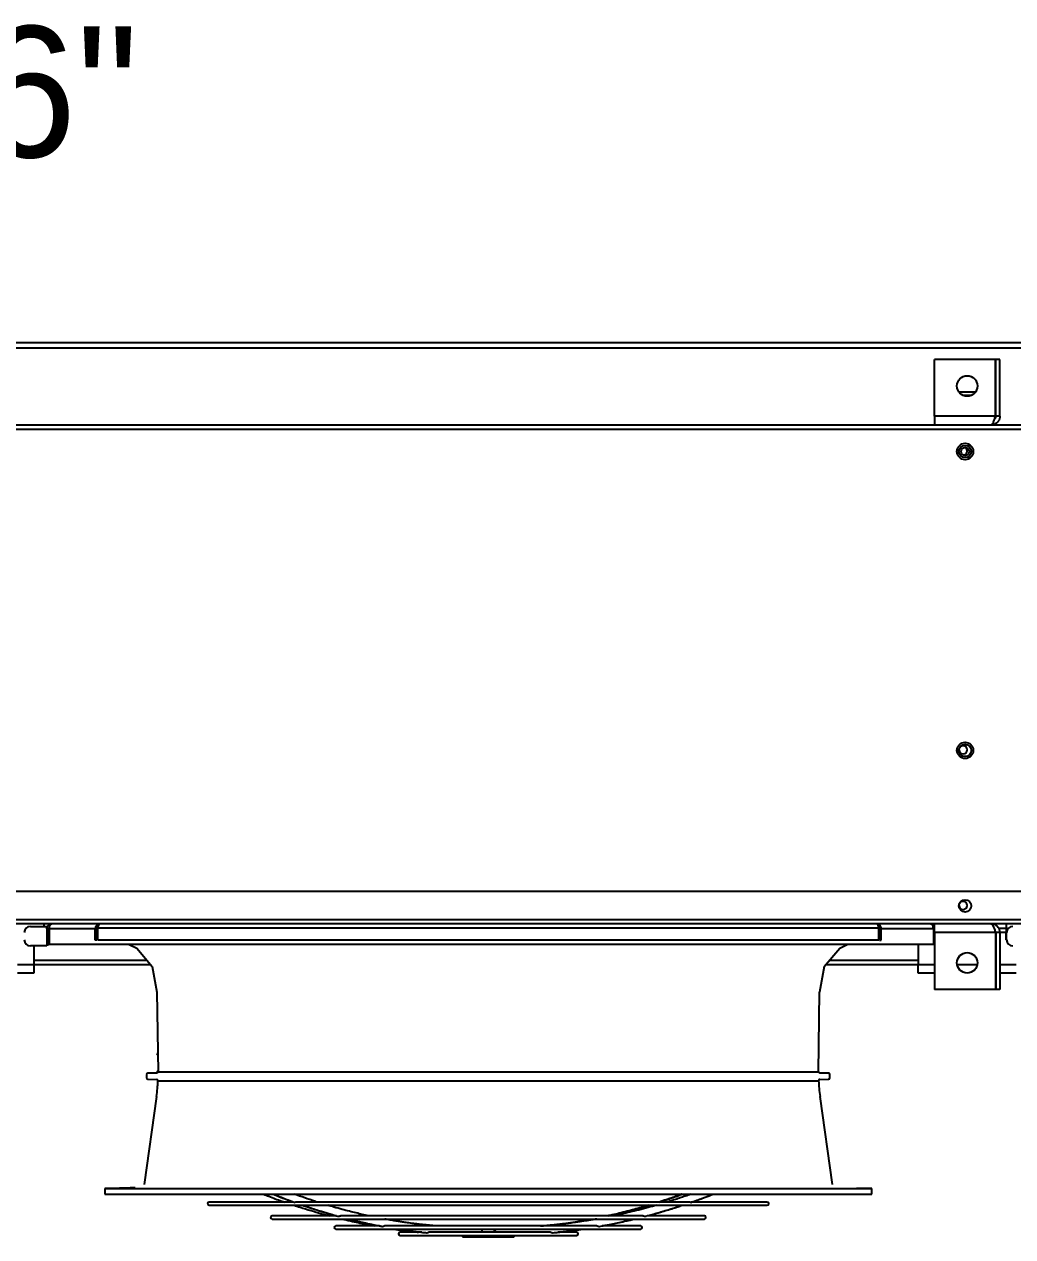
# Model space of a CAD drawing. Header units: inches. Extents: x 547 to 857, y 494 to 690.
# Drawn here: x 802.3 to 817.39, y 617.15 to 635.66 of the extents above; entities that cross this region are included whole.
import ezdxf

# ---------------------------------------------------------------- set-up
doc = ezdxf.new("R2010")
doc.units = ezdxf.units.IN
doc.header["$MEASUREMENT"] = 0

msp = doc.modelspace()

# ---------------------------------------------------------------- linework, layer by layer
at = {"linetype": 'Continuous', "lineweight": 25}
for p, q in [((770.6053, 630.7951), (832.2308, 630.7951)), ((770.6053, 630.7166), (832.2308, 630.7166)), ((816.1993, 629.6714), (816.1993, 630.5394)), ((817.1308, 630.5394), (816.1993, 630.5394)), ((817.1308, 629.6714), (817.1308, 630.5394)), ((817.1993, 630.5394), (817.1343, 630.5394)), ((817.1343, 629.6714), (817.1343, 630.5394)), ((817.1993, 629.6714), (817.1993, 630.5394)), ((816.5693, 630.0464), (816.8293, 630.0464)), ((816.6347, 629.9909), (816.764, 629.9909)), ((817.1308, 630.0464), (817.1343, 630.0464)), ((817.1308, 629.9909), (817.1343, 629.9909)), ((817.1308, 629.7929), (817.1343, 629.7929)), ((817.1308, 629.6714), (816.1993, 629.6714)), ((816.1993, 629.6714), (816.1993, 629.5394)), ((817.1993, 629.6714), (817.1343, 629.6714)), ((771.4181, 629.5394), (831.4181, 629.5394)), ((771.4181, 629.4729), (831.4181, 629.4729)), ((771.4846, 622.4206), (831.3516, 622.4206)), ((771.4846, 621.9871), (831.3516, 621.9871)), ((831.3516, 621.9206), (771.4846, 621.9206)), ((802.3948, 621.8816), (802.6448, 621.8816)), ((802.5978, 621.9206), (802.5978, 621.8816)), ((802.6448, 621.8816), (802.6448, 621.8476)), ((802.6465, 621.8581), (802.6448, 621.8581)), ((802.6448, 621.8476), (802.6763, 621.8476)), ((802.6448, 621.8476), (802.6448, 621.6081)), ((802.6763, 621.8476), (802.6763, 621.6081)), ((802.6798, 621.7916), (802.6763, 621.7916)), ((802.6806, 621.8581), (802.6779, 621.8581)), ((802.6798, 621.8476), (802.6798, 621.6081)), ((803.3864, 621.8476), (802.6798, 621.8476)), ((803.3864, 621.8541), (803.4114, 621.8541)), ((803.3864, 621.6706), (803.3864, 621.8541)), ((803.4114, 621.8541), (803.4114, 621.6706)), ((803.4254, 621.8476), (803.4114, 621.8476)), ((815.3475, 621.8541), (803.4254, 621.8541)), ((803.4254, 621.6706), (803.4254, 621.8541)), ((815.3475, 621.6706), (815.3475, 621.8541)), ((815.3614, 621.8476), (815.3475, 621.8476)), ((815.3864, 621.8541), (815.3614, 621.8541)), ((815.3614, 621.8541), (815.3614, 621.6706)), ((815.3864, 621.6706), (815.3864, 621.8541)), ((816.1828, 621.8476), (815.3864, 621.8476)), ((816.1823, 621.8556), (816.1855, 621.8556)), ((816.1828, 621.8476), (816.1828, 621.6081)), ((816.1863, 621.7886), (816.1828, 621.7886)), ((816.1993, 621.8476), (816.1863, 621.8476)), ((816.1863, 621.8476), (816.1863, 621.6081)), ((816.1993, 621.7886), (816.1993, 621.9206)), ((816.1993, 621.7886), (816.1993, 620.9206)), ((817.1308, 621.7886), (816.1993, 621.7886)), ((817.1308, 621.7886), (817.1308, 620.9206)), ((817.1343, 621.7886), (817.1308, 621.7886)), ((817.1993, 621.7886), (817.1343, 621.7886)), ((817.1343, 621.7886), (817.1343, 620.9206)), ((817.1795, 621.8556), (817.3008, 621.8556)), ((817.1993, 621.7886), (817.1993, 620.9206)), ((817.3008, 621.7886), (817.1993, 621.7886)), ((817.2961, 621.7879), (817.3011, 621.7879)), ((817.2961, 621.6784), (817.2961, 621.7879)), ((817.3008, 621.7879), (817.3008, 621.9206)), ((817.3011, 621.6784), (817.3011, 621.7879)), ((802.6448, 621.6081), (802.6448, 621.5846)), ((802.6448, 621.6081), (802.6763, 621.6081)), ((816.1828, 621.6081), (802.6798, 621.6081)), ((803.4114, 621.6706), (803.3864, 621.6706)), ((815.3475, 621.6706), (803.4254, 621.6706)), ((803.9044, 621.6081), (804.0189, 621.552)), ((814.754, 621.552), (814.8685, 621.6081)), ((815.3614, 621.6706), (815.3864, 621.6706)), ((815.9493, 621.6081), (815.9493, 621.3001)), ((816.1993, 621.6081), (816.1863, 621.6081)), ((817.2961, 621.6784), (817.3011, 621.6784)), ((802.6448, 621.5846), (802.3948, 621.5846)), ((802.4493, 621.5846), (802.4493, 621.3001)), ((804.0189, 621.552), (804.2553, 621.2727)), ((814.5176, 621.2727), (814.754, 621.552)), ((802.1993, 621.3001), (802.4493, 621.3001)), ((804.1796, 621.3621), (802.4493, 621.3621)), ((802.4493, 621.3001), (802.4493, 621.1681)), ((804.2359, 621.2956), (802.4493, 621.2956)), ((815.9493, 621.2956), (814.537, 621.2956)), ((815.9493, 621.3621), (814.5933, 621.3621)), ((815.9493, 621.1681), (815.9493, 621.3001)), ((815.9493, 621.3001), (816.1993, 621.3001)), ((816.5454, 621.3001), (816.8533, 621.3001)), ((817.1308, 621.3001), (817.1343, 621.3001)), ((817.1993, 621.3001), (817.4493, 621.3001)), ((802.4493, 621.1681), (802.1993, 621.1681)), ((816.1993, 621.1681), (815.9493, 621.1681)), ((817.1343, 621.1681), (817.1308, 621.1681)), ((817.4493, 621.1681), (817.1993, 621.1681)), ((804.3274, 620.88), (804.3443, 619.6647)), ((814.4286, 619.6647), (814.4455, 620.88)), ((817.1308, 620.9206), (816.1993, 620.9206)), ((817.1993, 620.9206), (817.1343, 620.9206)), ((804.3321, 619.9162), (804.3356, 619.9299)), ((804.3356, 619.9299), (804.3346, 619.9149)), ((804.3399, 619.9812), (804.3356, 619.9299)), ((804.3356, 619.9299), (804.3404, 619.9445)), ((804.3408, 619.9162), (804.3321, 619.9162)), ((804.3321, 619.9162), (804.3346, 619.9149)), ((804.3346, 619.9149), (804.3409, 619.9129)), ((804.1699, 619.6227), (804.1699, 619.569)), ((804.325, 619.6447), (804.1892, 619.6423)), ((804.3321, 619.6692), (804.3346, 619.6705)), ((804.3443, 619.6692), (804.3321, 619.6692)), ((804.3321, 619.6692), (804.3356, 619.6555)), ((804.3346, 619.6705), (804.3442, 619.6736)), ((804.3356, 619.6555), (804.3346, 619.6705)), ((804.3356, 619.6555), (804.3375, 619.6496)), ((804.3356, 619.6555), (804.3361, 619.6484)), ((804.3443, 619.6647), (814.4286, 619.6647)), ((814.5836, 619.6423), (814.4479, 619.6447)), ((814.603, 619.569), (814.603, 619.6227)), ((804.1892, 619.5493), (804.3231, 619.547)), ((804.3424, 619.5265), (814.4304, 619.5265)), ((814.4498, 619.547), (814.5836, 619.5493)), ((804.3206, 619.2866), (804.1318, 617.943)), ((814.6411, 617.943), (814.4523, 619.2866)), ((803.7565, 617.8866), (803.5301, 617.8827)), ((803.5301, 617.8827), (803.5317, 617.7946)), ((803.5301, 617.8827), (815.2427, 617.8827)), ((814.4662, 617.7934), (814.4662, 617.7947)), ((814.5064, 617.7933), (814.5064, 617.7947)), ((814.5462, 617.7934), (814.5462, 617.7947)), ((814.5508, 617.7947), (814.5508, 617.7934)), ((814.5862, 617.7933), (814.5862, 617.7947)), ((814.6275, 617.7947), (814.6275, 617.7934)), ((815.2427, 617.8827), (815.0164, 617.8866)), ((815.2412, 617.7946), (815.2427, 617.8827)), ((806.4118, 617.6751), (805.1259, 617.6751)), ((805.1259, 617.6259), (813.647, 617.6259)), ((812.4444, 617.6751), (806.4659, 617.6751)), ((813.647, 617.6751), (812.4992, 617.6751)), ((807.0682, 617.4644), (806.0872, 617.4644)), ((806.0872, 617.4152), (812.6857, 617.4152)), ((811.7492, 617.4644), (807.1305, 617.4644)), ((812.6857, 617.4644), (811.811, 617.4644)), ((807.7265, 617.3106), (807.0592, 617.3106)), ((807.0592, 617.2614), (811.7137, 617.2614)), ((811.0464, 617.3106), (807.8021, 617.3106)), ((808.3736, 617.2142), (808.0386, 617.2142)), ((808.0386, 617.165), (810.7343, 617.165)), ((810.3382, 617.2142), (808.4789, 617.2142)), ((808.9927, 617.1647), (808.9927, 617.145)), ((808.9927, 617.1647), (809.7801, 617.1647)), ((809.7801, 617.145), (809.7801, 617.1647)), ((810.7343, 617.2142), (810.454, 617.2142)), ((811.7137, 617.3106), (811.1231, 617.3106)), ((808.9927, 617.145), (809.7801, 617.145))]:
    msp.add_line(p, q, dxfattribs=at)
for p, q in [((804.2553, 621.2727), (804.3274, 620.88)), ((814.5176, 621.2727), (814.4455, 620.88))]:
    msp.add_line(p, q)
for centre, radius in [((816.6993, 630.1331), 0.1562), ((816.6678, 629.1331), 0.125), ((816.6678, 629.1331), 0.0938), ((816.6678, 629.1331), 0.0625), ((816.6678, 624.5706), 0.125), ((816.6678, 624.5706), 0.0938), ((816.6678, 622.1956), 0.0938), ((816.6993, 621.3269), 0.1562)]:
    msp.add_circle(centre, radius, dxfattribs=at)
for centre, radius, start, end in [((816.6368, 629.1406), 0.0625, 271.18222, 61.6167), ((816.6368, 624.5781), 0.0625, 180.56526, 90), ((816.6368, 624.5781), 0.0625, 90, 152.23365), ((816.6368, 622.2031), 0.0625, 180.56526, 90), ((816.6368, 622.2031), 0.0625, 90, 152.23366), ((802.3948, 621.7879), 0.0938, 90, 180), ((817.3948, 621.7879), 0.0938, 90, 180), ((802.3946, 621.6784), 0.0938, 180, 270), ((802.3948, 621.6784), 0.0938, 180, 270), ((817.3946, 621.6784), 0.0938, 180, 270), ((817.3948, 621.6784), 0.0938, 180, 270), ((804.1896, 619.6227), 0.0197, 91, 180), ((804.1896, 619.569), 0.0197, 180, 269), ((804.3246, 619.6644), 0.0197, 271, 0.79863), ((814.4482, 619.6644), 0.0197, 179.20137, 269), ((814.5833, 619.6227), 0.0197, 0, 89), ((814.5833, 619.569), 0.0197, 271, 0), ((801.8839, 619.6291), 2.4606, 352, 357.61022), ((804.3228, 619.5273), 0.0197, 357.61022, 89), ((814.4501, 619.5273), 0.0197, 91, 182.38978), ((816.8889, 619.6291), 2.4606, 182.38978, 188), ((805.1259, 617.6505), 0.0246, 90, 270), ((813.647, 617.6505), 0.0246, 270, 90), ((806.0872, 617.4398), 0.0246, 90, 270), ((812.6857, 617.4398), 0.0246, 270, 90), ((807.0592, 617.286), 0.0246, 90, 270), ((808.0386, 617.1896), 0.0246, 90, 270), ((810.7343, 617.1896), 0.0246, 270, 90), ((811.7137, 617.286), 0.0246, 270, 90)]:
    msp.add_arc(centre, radius, start, end, dxfattribs=at)
for points, knots in [([(817.0673, 629.5394), (817.0726, 629.5414), (817.0832, 629.5453), (817.099, 629.5759), (817.1149, 629.6195), (817.1255, 629.6541), (817.1308, 629.6714)], [0, 0, 0, 0, 0.2499999, 0.5000007, 0.7499993, 1, 1, 1, 1]), ([(817.1993, 629.6714), (817.198, 629.6575), (817.1954, 629.6296), (817.1755, 629.5922), (817.1462, 629.563), (817.1091, 629.5433), (817.0814, 629.5407), (817.0673, 629.5394)], [0, 0, 0, 0, 0.1907775, 0.3816609, 0.5768533, 0.783872, 1, 1, 1, 1]), ([(817.1343, 629.6714), (817.1338, 629.6651), (817.1327, 629.6524), (817.1257, 629.6369), (817.1195, 629.6299), (817.1168, 629.627)], [0, 0, 0, 0, 0.36720594, 0.73366076, 1, 1, 1, 1]), ([(802.6448, 621.8476), (802.6455, 621.8554), (802.647, 621.871), (802.6582, 621.8917), (802.6742, 621.9075), (802.6945, 621.9184), (802.7097, 621.9199), (802.7178, 621.9206)], [0, 0, 0, 0, 0.1911265, 0.3820637, 0.5729953, 0.7736141, 1, 1, 1, 1]), ([(802.6763, 621.8476), (802.6766, 621.8517), (802.6771, 621.859), (802.6803, 621.865), (802.6817, 621.8676)], [0, 0, 0, 0, 0.5676216, 1, 1, 1, 1]), ([(802.7178, 621.9206), (802.712, 621.9193), (802.7023, 621.917), (802.6894, 621.9018), (802.684, 621.8842), (802.6812, 621.8651), (802.6803, 621.8537), (802.6798, 621.8476)], [0, 0, 0, 0, 0.3002964, 0.4981956, 0.7181257, 0.8511699, 1, 1, 1, 1]), ([(803.4529, 621.9206), (803.4452, 621.9199), (803.4297, 621.9183), (803.4093, 621.906), (803.3942, 621.8881), (803.3873, 621.8696), (803.3866, 621.858), (803.3864, 621.8541)], [0, 0, 0, 0, 0.2220575, 0.4441646, 0.6662547, 0.8883502, 1, 1, 1, 1]), ([(803.436, 621.8916), (803.4322, 621.8896), (803.4239, 621.8853), (803.4152, 621.8733), (803.4117, 621.8621), (803.4115, 621.8556), (803.4114, 621.8541)], [0, 0, 0, 0, 0.2685758, 0.5883799, 0.9082018, 1, 1, 1, 1]), ([(803.4254, 621.8541), (803.4274, 621.8619), (803.4315, 621.8773), (803.4376, 621.8978), (803.4437, 621.9128), (803.4489, 621.9198), (803.4519, 621.9204), (803.4529, 621.9206)], [0, 0, 0, 0, 0.222062, 0.4441579, 0.6662603, 0.888352, 1, 1, 1, 1]), ([(815.3199, 621.9206), (815.322, 621.9199), (815.3261, 621.9183), (815.3322, 621.906), (815.3383, 621.8881), (815.3434, 621.8696), (815.3465, 621.858), (815.3475, 621.8541)], [0, 0, 0, 0, 0.2220589, 0.4441573, 0.6662566, 0.8883526, 1, 1, 1, 1]), ([(815.3864, 621.8541), (815.3857, 621.8619), (815.3841, 621.8773), (815.3718, 621.8978), (815.3539, 621.9128), (815.3354, 621.9198), (815.3238, 621.9204), (815.3199, 621.9206)], [0, 0, 0, 0, 0.2220614, 0.4441603, 0.6662627, 0.8883623, 1, 1, 1, 1]), ([(815.3614, 621.8541), (815.3609, 621.8592), (815.3598, 621.8694), (815.3513, 621.8822), (815.343, 621.89), (815.3375, 621.8915), (815.3368, 621.8917)], [0, 0, 0, 0, 0.3190162, 0.6380952, 0.9571792, 1, 1, 1, 1]), ([(816.1828, 621.8476), (816.1826, 621.8531), (816.1822, 621.8637), (816.1801, 621.8785), (816.1769, 621.8911), (816.1712, 621.904), (816.1604, 621.9172), (816.1506, 621.9194), (816.1448, 621.9206)], [0, 0, 0, 0, 0.1338558, 0.2613721, 0.383425, 0.5010254, 0.7092329, 1, 1, 1, 1]), ([(816.1448, 621.9206), (816.154, 621.9195), (816.1724, 621.9172), (816.1914, 621.9064), (816.1983, 621.8967), (816.1993, 621.8953)], [0, 0, 0, 0, 0.4632858, 0.9210279, 1, 1, 1, 1]), ([(816.1815, 621.8669), (816.1831, 621.8632), (816.1858, 621.8572), (816.1862, 621.8503), (816.1863, 621.8476)], [0, 0, 0, 0, 0.6079833, 1, 1, 1, 1]), ([(817.0673, 621.9206), (817.0726, 621.9187), (817.0832, 621.9147), (817.099, 621.8842), (817.1149, 621.8405), (817.1255, 621.8059), (817.1308, 621.7886)], [0, 0, 0, 0, 0.2499999, 0.5000002, 0.750001, 1, 1, 1, 1]), ([(817.1993, 621.7886), (817.198, 621.8026), (817.1954, 621.8304), (817.1755, 621.8678), (817.1462, 621.897), (817.1091, 621.9168), (817.0814, 621.9193), (817.0673, 621.9206)], [0, 0, 0, 0, 0.190777, 0.38166, 0.5768534, 0.7838719, 1, 1, 1, 1]), ([(817.1343, 621.7886), (817.1338, 621.795), (817.1327, 621.8076), (817.1257, 621.8231), (817.1195, 621.8301), (817.1168, 621.8331)], [0, 0, 0, 0, 0.3672051, 0.7336594, 1, 1, 1, 1]), ([(803.9927, 617.8908), (803.991, 617.8907), (803.9874, 617.8907), (803.9605, 617.8902), (803.9219, 617.8895), (803.8757, 617.8887), (803.829, 617.8879), (803.7896, 617.8872), (803.7619, 617.8867), (803.7583, 617.8867), (803.7565, 617.8866)], [0, 0, 0, 0, 0.1247936, 0.2486431, 0.3721439, 0.4969371, 0.6227234, 0.7484945, 0.8742541, 1, 1, 1, 1]), ([(803.5317, 617.7947), (803.5341, 617.7947), (803.5389, 617.7947), (803.5779, 617.7947), (803.64, 617.7947), (803.7272, 617.7947), (803.8384, 617.7947), (803.9735, 617.7947), (804.1317, 617.7947), (804.3124, 617.7947), (804.5149, 617.7947), (804.7382, 617.7947), (804.9815, 617.7947), (805.2435, 617.7947), (805.5234, 617.7947), (805.8197, 617.7947), (806.1314, 617.7947), (806.457, 617.7947), (806.7951, 617.7947), (807.1443, 617.7947), (807.5031, 617.7947), (807.87, 617.7947), (808.2434, 617.7947), (808.6217, 617.7947), (809.0032, 617.7947), (809.3864, 617.7947), (809.7696, 617.7947), (810.1512, 617.7947), (810.5295, 617.7947), (810.9028, 617.7947), (811.2697, 617.7947), (811.6286, 617.7947), (811.9778, 617.7947), (812.3159, 617.7947), (812.6415, 617.7947), (812.9531, 617.7947), (813.2495, 617.7947), (813.5293, 617.7947), (813.7914, 617.7947), (814.0347, 617.7947), (814.258, 617.7947), (814.4604, 617.7947), (814.6412, 617.7947), (814.7994, 617.7947), (814.9345, 617.7947), (815.0457, 617.7947), (815.1329, 617.7947), (815.195, 617.7947), (815.234, 617.7947), (815.2388, 617.7947), (815.2412, 617.7947)], [0, 0, 0, 0, 0.0208333, 0.0416667, 0.0625, 0.0833333, 0.1041667, 0.125, 0.1458333, 0.1666667, 0.1875, 0.2083334, 0.2291667, 0.25, 0.2708334, 0.2916666, 0.3125, 0.3333333, 0.3541667, 0.375, 0.3958333, 0.4166666, 0.4375001, 0.4583333, 0.4791667, 0.5, 0.5208333, 0.5416667, 0.5625, 0.5833334, 0.6041667, 0.625, 0.6458334, 0.6666667, 0.6875, 0.7083334, 0.7291667, 0.75, 0.7708333, 0.7916667, 0.8125, 0.8333333, 0.8541667, 0.875, 0.8958333, 0.9166667, 0.9375, 0.9583333, 0.9791667, 1, 1, 1, 1]), ([(805.9533, 617.7947), (805.9806, 617.7838), (806.0741, 617.7469), (806.1819, 617.7073), (806.2625, 617.6798), (806.2765, 617.6751)], [0, 0, 0, 0, 0.2551692, 0.8714274, 1, 1, 1, 1]), ([(806.1047, 617.7947), (806.1367, 617.7815), (806.2326, 617.742), (806.3383, 617.7015), (806.4123, 617.6753), (806.4216, 617.672)], [0, 0, 0, 0, 0.3037805, 0.9120454, 1, 1, 1, 1]), ([(806.1097, 617.7947), (806.1254, 617.7881), (806.1875, 617.7622), (806.295, 617.7205), (806.387, 617.6864), (806.4322, 617.6697)], [0, 0, 0, 0, 0.14679443, 0.58056216, 1, 1, 1, 1]), ([(806.7763, 617.6751), (806.7646, 617.6788), (806.7, 617.699), (806.5842, 617.7384), (806.4805, 617.776), (806.4292, 617.7947)], [0, 0, 0, 0, 0.1009147, 0.5551046, 1, 1, 1, 1]), ([(812.3438, 617.7947), (812.3405, 617.7934), (812.2788, 617.7698), (812.1633, 617.7302), (812.0511, 617.6918), (811.9975, 617.6751), (811.9974, 617.6751)], [0, 0, 0, 0, 0.02917, 0.5376936, 0.9996799, 1, 1, 1, 1]), ([(811.9997, 617.6751), (812.026, 617.6834), (812.1207, 617.7132), (812.2366, 617.753), (812.3259, 617.7865), (812.3474, 617.7947)], [0, 0, 0, 0, 0.22608012, 0.81324801, 1, 1, 1, 1]), ([(812.4823, 617.7947), (812.4241, 617.7745), (812.3084, 617.7345), (812.1873, 617.6953), (812.1244, 617.6766), (812.1194, 617.6751)], [0, 0, 0, 0, 0.48265126, 0.95842975, 1, 1, 1, 1]), ([(812.4778, 617.6697), (812.5384, 617.691), (812.6513, 617.7309), (812.7636, 617.7744), (812.8157, 617.7947)], [0, 0, 0, 0, 0.5359077, 1, 1, 1, 1]), ([(812.4877, 617.6717), (812.5575, 617.6963), (812.6684, 617.7353), (812.7784, 617.7786), (812.8192, 617.7947)], [0, 0, 0, 0, 0.6294566, 1, 1, 1, 1]), ([(806.4203, 617.6259), (806.4209, 617.6257), (806.4794, 617.6056), (806.5916, 617.5707), (806.7522, 617.5224), (806.8748, 617.4877), (806.9441, 617.4697), (806.9641, 617.4644)], [0, 0, 0, 0, 0.0033163, 0.3252534, 0.6200059, 0.8899545, 1, 1, 1, 1]), ([(806.4322, 617.6697), (806.4293, 617.6698), (806.4248, 617.6701), (806.4224, 617.6715), (806.4216, 617.672)], [0, 0, 0, 0, 0.6572272, 1, 1, 1, 1]), ([(806.4666, 617.675), (806.4663, 617.6751), (806.464, 617.6752), (806.4592, 617.6745), (806.4513, 617.6728), (806.4418, 617.6703), (806.4356, 617.6699), (806.4322, 617.6697)], [0, 0, 0, 0, 0.02775, 0.2009137, 0.3724469, 0.6544216, 1, 1, 1, 1]), ([(806.5514, 617.6259), (806.558, 617.6235), (806.6184, 617.602), (806.7267, 617.5667), (806.8717, 617.5213), (806.9891, 617.4867), (807.0589, 617.4675), (807.0854, 617.4602)], [0, 0, 0, 0, 0.0373277, 0.3415904, 0.6100747, 0.8518795, 1, 1, 1, 1]), ([(806.5574, 617.6259), (806.5899, 617.6145), (806.683, 617.5818), (806.821, 617.5381), (806.9679, 617.4938), (807.0541, 617.4697), (807.0956, 617.4581)], [0, 0, 0, 0, 0.1823606, 0.5219938, 0.7693971, 1, 1, 1, 1]), ([(807.5608, 617.4644), (807.5281, 617.4716), (807.464, 617.4855), (807.3658, 617.5088), (807.2629, 617.5343), (807.15, 617.564), (807.0396, 617.5945), (806.9667, 617.6164), (806.9349, 617.6259)], [0, 0, 0, 0, 0.1559953, 0.3057262, 0.4694356, 0.6487841, 0.8468714, 1, 1, 1, 1]), ([(811.8384, 617.6259), (811.8015, 617.6149), (811.7262, 617.5926), (811.616, 617.5622), (811.5021, 617.5323), (811.3904, 617.5047), (811.2919, 617.4817), (811.234, 617.4691), (811.2123, 617.4644)], [0, 0, 0, 0, 0.17790142, 0.36237281, 0.52920155, 0.72385137, 0.89658553, 1, 1, 1, 1]), ([(811.2128, 617.4644), (811.2302, 617.4681), (811.2936, 617.4814), (811.4063, 617.5079), (811.555, 617.545), (811.7013, 617.5843), (811.7979, 617.613), (811.8412, 617.6259)], [0, 0, 0, 0, 0.0826391, 0.3009, 0.5364815, 0.79198, 1, 1, 1, 1]), ([(811.9533, 617.6259), (811.9121, 617.6142), (811.8224, 617.5888), (811.6878, 617.5537), (811.5531, 617.5206), (811.4291, 617.4922), (811.3454, 617.4739), (811.303, 617.4653), (811.2987, 617.4644)], [0, 0, 0, 0, 0.1894129, 0.413164, 0.6178386, 0.8064082, 0.9804163, 1, 1, 1, 1]), ([(811.7836, 617.4581), (811.8395, 617.4731), (811.9564, 617.5044), (812.1244, 617.5542), (812.2565, 617.5952), (812.3277, 617.6191), (812.3477, 617.6259)], [0, 0, 0, 0, 0.2960221, 0.6190564, 0.8929449, 1, 1, 1, 1]), ([(811.7931, 617.4601), (811.7955, 617.4607), (811.8448, 617.4732), (811.9453, 617.5011), (812.1052, 617.5473), (812.2419, 617.5891), (812.3271, 617.6178), (812.3509, 617.6259)], [0, 0, 0, 0, 0.012489, 0.2638136, 0.5389367, 0.8710184, 1, 1, 1, 1]), ([(812.4778, 617.6697), (812.4748, 617.6699), (812.4691, 617.6702), (812.46, 617.6726), (812.4519, 617.6745), (812.4458, 617.6753), (812.4429, 617.6749), (812.442, 617.6748)], [0, 0, 0, 0, 0.3034773, 0.566962, 0.7484022, 0.9157715, 1, 1, 1, 1]), ([(812.4876, 617.6719), (812.4871, 617.6715), (812.4851, 617.6701), (812.4809, 617.6699), (812.4778, 617.6697)], [0, 0, 0, 0, 0.2791152, 1, 1, 1, 1]), ([(807.0853, 617.4601), (807.0853, 617.46), (807.0869, 617.4589), (807.091, 617.4582), (807.095, 617.4581), (807.0956, 617.4581)], [0, 0, 0, 0, 0.0124025, 0.8343247, 1, 1, 1, 1]), ([(807.0956, 617.4581), (807.0988, 617.4583), (807.1047, 617.4587), (807.1139, 617.4612), (807.1217, 617.4633), (807.1268, 617.4643), (807.1305, 617.4645), (807.132, 617.4643), (807.1328, 617.4641)], [0, 0, 0, 0, 0.292607, 0.5470097, 0.7222793, 0.8555869, 0.9202686, 1, 1, 1, 1]), ([(807.1584, 617.4152), (807.1679, 617.4129), (807.2189, 617.4003), (807.3084, 617.38), (807.4241, 617.355), (807.5375, 617.3318), (807.6126, 617.3179), (807.652, 617.3106)], [0, 0, 0, 0, 0.0577954, 0.3112715, 0.5451845, 0.7611209, 1, 1, 1, 1]), ([(807.2561, 617.4152), (807.2878, 617.4073), (807.356, 617.3902), (807.4567, 617.3668), (807.5546, 617.3453), (807.6415, 617.3273), (807.7079, 617.3142), (807.7454, 617.3072), (807.7573, 617.305)], [0, 0, 0, 0, 0.1903686, 0.4093739, 0.6037593, 0.7761169, 0.9288109, 1, 1, 1, 1]), ([(807.2581, 617.4152), (807.2589, 617.415), (807.3027, 617.4035), (807.387, 617.3835), (807.5147, 617.3541), (807.6402, 617.3275), (807.7255, 617.3111), (807.7665, 617.3033)], [0, 0, 0, 0, 0.0047443, 0.2597377, 0.4981117, 0.7590951, 1, 1, 1, 1]), ([(808.5811, 617.3106), (808.5534, 617.313), (808.4875, 617.3188), (808.3856, 617.3294), (808.2782, 617.342), (808.18, 617.3549), (808.0987, 617.3665), (808.0284, 617.3771), (807.9618, 617.3878), (807.8864, 617.4005), (807.8332, 617.4101), (807.8052, 617.4152)], [0, 0, 0, 0, 0.106827, 0.2538652, 0.393264, 0.5213065, 0.6332717, 0.7078537, 0.7934049, 0.8912396, 1, 1, 1, 1]), ([(808.5901, 617.3106), (808.5724, 617.3121), (808.5211, 617.3162), (808.4326, 617.325), (808.3203, 617.3372), (808.1954, 617.3529), (808.068, 617.3709), (807.982, 617.3848), (807.9422, 617.3912)], [0, 0, 0, 0, 0.0816516, 0.2369362, 0.4093109, 0.6011102, 0.8152531, 1, 1, 1, 1]), ([(810.1828, 617.3106), (810.2005, 617.3121), (810.2517, 617.3162), (810.3403, 617.325), (810.4526, 617.3373), (810.5775, 617.3529), (810.7052, 617.371), (810.8353, 617.3918), (810.9208, 617.4062), (810.9662, 617.4149), (810.9678, 617.4152)], [0, 0, 0, 0, 0.0673434, 0.1954166, 0.3375852, 0.4957744, 0.6723918, 0.8258233, 0.9936812, 1, 1, 1, 1]), ([(811.0398, 617.4152), (811.0201, 617.4117), (810.9555, 617.4001), (810.8497, 617.3835), (810.716, 617.3639), (810.5848, 617.3469), (810.4565, 617.3323), (810.3414, 617.3208), (810.2644, 617.3139), (810.2256, 617.311), (810.2213, 617.3106)], [0, 0, 0, 0, 0.0722352, 0.2376766, 0.3887453, 0.5628004, 0.7185449, 0.858352, 0.9841316, 1, 1, 1, 1]), ([(811.0416, 617.4152), (811.01, 617.4097), (810.9416, 617.3977), (810.8399, 617.3817), (810.7397, 617.367), (810.649, 617.3547), (810.5668, 617.3445), (810.4921, 617.3358), (810.4091, 617.3269), (810.3227, 617.3184), (810.2588, 617.313), (810.2306, 617.3106)], [0, 0, 0, 0, 0.1173272, 0.2537855, 0.3769388, 0.488294, 0.589206, 0.680874, 0.7643265, 0.89598, 1, 1, 1, 1]), ([(811.0817, 617.3033), (811.1368, 617.3134), (811.2529, 617.3349), (811.4211, 617.3705), (811.543, 617.3978), (811.6039, 617.413), (811.6128, 617.4152)], [0, 0, 0, 0, 0.3104915, 0.6542957, 0.9499074, 1, 1, 1, 1]), ([(811.0986, 617.3065), (811.0995, 617.3066), (811.1464, 617.3147), (811.2254, 617.3301), (811.3382, 617.3527), (811.4422, 617.3751), (811.5351, 617.396), (811.5933, 617.4101), (811.6144, 617.4152)], [0, 0, 0, 0, 0.004831, 0.2716588, 0.4588827, 0.6602288, 0.8767876, 1, 1, 1, 1]), ([(811.7468, 617.4641), (811.7475, 617.4642), (811.7483, 617.4644), (811.7512, 617.4645), (811.7555, 617.4639), (811.7628, 617.4621), (811.7719, 617.4595), (811.7791, 617.4582), (811.783, 617.4581), (811.7836, 617.4581)], [0, 0, 0, 0, 0.0626154, 0.080825, 0.2284319, 0.3747427, 0.6034082, 0.9334816, 1, 1, 1, 1]), ([(811.7836, 617.4581), (811.7865, 617.4582), (811.7905, 617.4585), (811.7925, 617.4598), (811.7931, 617.4602)], [0, 0, 0, 0, 0.7202603, 1, 1, 1, 1]), ([(807.7574, 617.3052), (807.7586, 617.3046), (807.7611, 617.3034), (807.7647, 617.3033), (807.7665, 617.3033)], [0, 0, 0, 0, 0.5217556, 1, 1, 1, 1]), ([(807.7665, 617.3033), (807.7696, 617.3035), (807.7755, 617.3039), (807.7847, 617.3066), (807.7924, 617.309), (807.7979, 617.3103), (807.8019, 617.3108), (807.8035, 617.3105), (807.8042, 617.3103)], [0, 0, 0, 0, 0.2854407, 0.5338095, 0.7052372, 0.8376962, 0.9321115, 1, 1, 1, 1]), ([(807.9495, 617.2614), (807.969, 617.2585), (808.0189, 617.2511), (808.0964, 617.2406), (808.1795, 617.2301), (808.2536, 617.2214), (808.3001, 617.2165), (808.3215, 617.2142)], [0, 0, 0, 0, 0.1574629, 0.4029133, 0.6253461, 0.8273997, 1, 1, 1, 1]), ([(808.012, 617.2614), (808.0332, 617.258), (808.095, 617.2482), (808.1999, 617.2338), (808.3221, 617.2184), (808.4038, 617.2098), (808.4424, 617.2057)], [0, 0, 0, 0, 0.148459, 0.4313257, 0.7313798, 1, 1, 1, 1]), ([(808.0147, 617.2614), (808.0346, 617.2582), (808.1246, 617.2436), (808.2644, 617.2252), (808.3844, 617.2129), (808.434, 617.2078)], [0, 0, 0, 0, 0.1425303, 0.645365, 1, 1, 1, 1]), ([(808.4424, 617.2057), (808.4456, 617.206), (808.4515, 617.2064), (808.4605, 617.2093), (808.4682, 617.212), (808.4742, 617.2137), (808.4782, 617.2144), (808.4797, 617.2141), (808.4801, 617.214)], [0, 0, 0, 0, 0.28347557, 0.53094151, 0.70246405, 0.83507072, 0.96055143, 1, 1, 1, 1]), ([(809.1972, 617.165), (809.2045, 617.1649), (809.2222, 617.1648), (809.24, 617.1647), (809.2504, 617.1647)], [0, 0, 0, 0, 0.4110875, 1, 1, 1, 1]), ([(809.2922, 617.2142), (809.2927, 617.2196), (809.2937, 617.2317), (809.2902, 617.2487), (809.285, 617.2576), (809.2828, 617.2614)], [0, 0, 0, 0, 0.3232509, 0.7134492, 1, 1, 1, 1]), ([(809.4806, 617.2142), (809.4802, 617.2196), (809.4792, 617.2317), (809.4827, 617.2487), (809.4879, 617.2576), (809.4901, 617.2614)], [0, 0, 0, 0, 0.3232497, 0.7134487, 1, 1, 1, 1]), ([(809.498, 617.2614), (809.4967, 617.2594), (809.4921, 617.2526), (809.4886, 617.237), (809.487, 617.2224), (809.4886, 617.2151), (809.4888, 617.2142)], [0, 0, 0, 0, 0.16533729, 0.55364192, 0.94181843, 1, 1, 1, 1]), ([(809.5288, 617.1647), (809.538, 617.1647), (809.5574, 617.1648), (809.5769, 617.1649), (809.5871, 617.165), (809.5871, 617.165)], [0, 0, 0, 0, 0.4736372, 0.9975737, 1, 1, 1, 1]), ([(810.3358, 617.2139), (810.336, 617.2139), (810.3366, 617.2142), (810.339, 617.2142), (810.3431, 617.2137), (810.3493, 617.212), (810.3572, 617.2092), (810.366, 617.2064), (810.3715, 617.2059), (810.3743, 617.2057)], [0, 0, 0, 0, 0.0165709, 0.0751265, 0.1995839, 0.3231784, 0.4968868, 0.7489432, 1, 1, 1, 1]), ([(810.3743, 617.2057), (810.4083, 617.2092), (810.4796, 617.2163), (810.5919, 617.2293), (810.7053, 617.244), (810.7847, 617.255), (810.823, 617.2609), (810.8263, 617.2614)], [0, 0, 0, 0, 0.2252491, 0.4725727, 0.7448135, 0.9783224, 1, 1, 1, 1]), ([(810.3824, 617.2073), (810.404, 617.2094), (810.4484, 617.2137), (810.5179, 617.2213), (810.5934, 617.2301), (810.6765, 617.2406), (810.754, 617.2511), (810.8038, 617.2585), (810.8233, 617.2614)], [0, 0, 0, 0, 0.14654768, 0.30178075, 0.47228808, 0.65999293, 0.86712149, 1, 1, 1, 1]), ([(811.0453, 617.3105), (811.0457, 617.3105), (811.0476, 617.3108), (811.052, 617.3101), (811.0586, 617.3084), (811.0672, 617.3056), (811.0752, 617.3036), (811.0799, 617.3033), (811.0817, 617.3033)], [0, 0, 0, 0, 0.038343, 0.1789577, 0.3183945, 0.5249472, 0.8280535, 1, 1, 1, 1]), ([(811.0817, 617.3033), (811.0846, 617.3034), (811.0882, 617.3036), (811.0901, 617.3049), (811.0905, 617.3052)], [0, 0, 0, 0, 0.7937388, 1, 1, 1, 1])]:
    msp.add_open_spline(points, degree=3, knots=knots, dxfattribs=at)

# ---------------------------------------------------------------- texts
at = {"linetype": 'Continuous', "lineweight": 25, "insert": (802.0846, 634.6117), "char_height": 2, "attachment_point": 5}
msp.add_mtext('\\A1;26"', dxfattribs=at)

doc.saveas('drawing.dxf')
